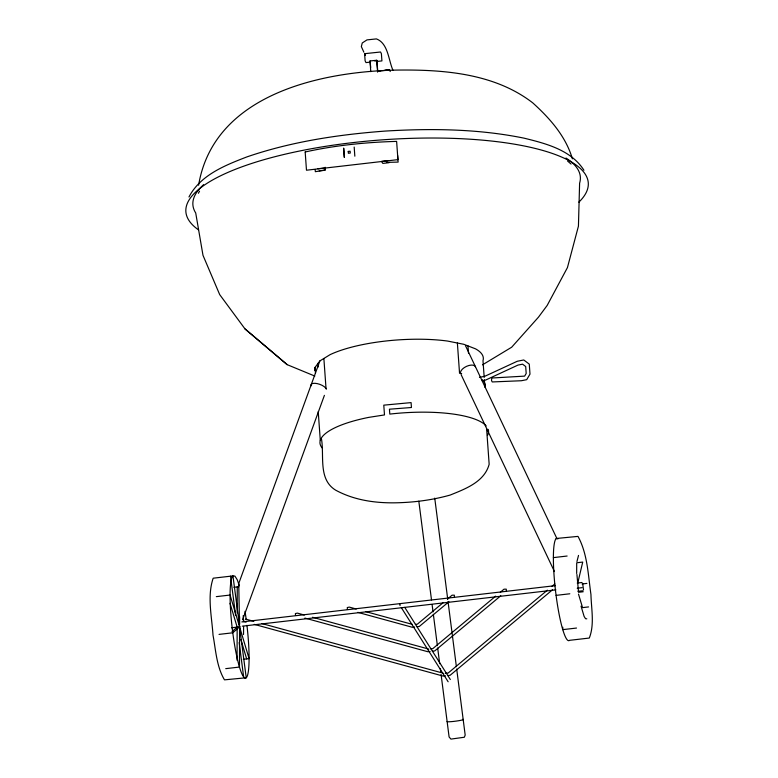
<?xml version="1.0" encoding="UTF-8"?>
<svg xmlns="http://www.w3.org/2000/svg" width="778" height="778" viewBox="0 0 778 778"><rect width="100%" height="100%" fill="white"/><g stroke="black" fill="none" stroke-linecap="round" stroke-linejoin="round"><path stroke-width="1.17" d="M237.057 660.24L237.154 628.303M237.193 612.918L237.261 586.894M239.595 623.937L239.614 616.711M562.776 627.233L562.776 629.635L576.517 628.05M576.663 573.474L576.702 562.776L582.722 562.076L577.791 582.907M243.524 634.527L243.611 626.416M198.594 185.222C213.746 94.838 319.573 71.586 396.556 70.088C443.227 69.446 494.448 73.249 532.745 102.861C549.822 118.314 565.8 136.267 572.384 158.838M239.507 626.212L239.643 627.632M239.731 627.058L232.943 575.915L213.172 578.2C207.036 596.327 211.811 616.409 213.007 635.091C215.788 650.107 216.517 666.464 224.472 679.855L246.227 677.764L239.819 628.663M576.955 561.521L578.521 555.414M484.198 377.427L482.992 360.681A84.501 24.137 -4.1 0 0 475.514 348.836L463.727 344.275L447.535 341.056A84.501 24.137 -4.1 0 0 330.076 354.661L319.875 360.924L238.739 583.519L239.517 624.948M242.697 619.541L324.407 395.35M198.429 193.265L199.528 191.164M188.976 196.98C200.393 175.011 225.066 165.335 246.879 156.913C291.39 141.625 338.284 134.584 385.081 131.083C431.43 128.292 478.382 128.837 524.032 138.153C545.913 143.522 571.091 149.959 583.947 170.256M314.798 370.591A84.501 24.137 -4.1 0 1 315.061 367.401L319.875 360.924M232.048 631.59L237.154 627.117L230.025 603.271M239.673 626.767L232.778 632.796L219.036 634.391M442.935 602.833L417.339 624.209L415.374 624.433M447.506 599.021L452.076 595.199L454.323 595.16L454.459 597.115M448.906 601.744L419.293 626.475L416.979 626.737M495.683 596.133L432.782 648.648L430.817 648.881M500.303 592.272L504.008 589.189L506.245 589.14L506.39 591.095M500.808 595.754L434.737 650.914L432.422 651.186M547.391 590.171L448.167 673.019L445.22 673.359M552.03 586.301L554.811 583.977M552.536 589.773L450.122 675.285L447.807 675.547M482.477 364.843L511.681 347.212L538.473 317.161L547.177 305.433L567.444 267.583L578.433 226.145L579.61 183.151A194.228 55.491 -4.1 0 0 565.966 158.031M479.452 377.34L484.889 376.251L517.263 361.264L523.769 359.971L529.273 364.114L529.993 374.101L526.706 379.674L521.357 380.734L492.221 381.949L491.54 380.549L491.677 378.555L492.484 377.972L524.635 376.124L526.191 373.479L525.695 366.526L522.573 364.172L517.983 365.086L485.618 380.072L482.214 380.753M317.939 168.738L324.173 168.019M387.775 160.657L381.541 161.377L382.825 163.409L389.058 162.69M319.223 170.771L325.457 170.051L325.282 167.678M556.241 538.483L577.996 536.392C587.614 553.975 588.119 575.059 590.949 594.538C591.27 608.853 594.674 624.364 589.306 638.048L569.525 640.333A51.611 7.479 83.4 0 1 556.085 595.374A51.611 7.479 83.4 0 1 556.241 538.483L558.225 538.677M233.867 587.283L238.885 586.7M216.333 596.638L230.074 595.044L239.702 627.224M553.372 557.622L567.123 556.027M241.832 621.943L555.404 585.64M577.227 583.053L582.051 582.498M582.07 583.967L586.894 583.412M242.298 626.173L555.871 589.87M231.494 627.768L239.585 626.835L239.478 667.057L225.727 668.652M577.218 588.226L582.041 587.662M577.821 591.329L582.644 590.774M578.433 592.301L583.257 591.747M556.085 595.374L569.827 593.779M414.664 627.01L412.35 627.282L357.861 612.364M588.576 606.918L582.547 607.618L578.501 594.091M243.271 659.306L249.096 658.626L240.052 628.391M430.098 651.458L427.793 651.721L304.898 618.082M445.483 675.819L443.178 676.092L254.28 624.374M370.542 62.114L365.991 62.59L365.125 60.849L364.61 53.682L380.539 52L381.405 53.74L381.92 60.908L377.369 61.394M370.785 71.654L370.017 60.966L376.756 60.256L377.797 71.411M374.792 61.054L377.038 60.81M378.011 70.973L380.286 70.74M384.828 70.253L389.379 69.777L390.245 71.518M378.03 71.129L388.358 70.039M586.797 618.831L585.562 618.714L584.122 616.439L581.059 606.188M386.88 162.369L398.122 162.096L397.626 155.406M461.665 373.673L459.545 373.255L457.376 343.01M356.275 609.018L349.273 607.103L347.28 607.55L347.426 609.505M365.602 611.576L412.243 624.345M304.373 615.028L297.391 613.122L295.397 613.56L295.533 615.515M312.513 617.255L428.843 649.105M245.634 619.103L253.813 621.34M261.991 623.577L443.061 673.155M246.111 622.137L243.786 621.505L243.64 619.551M203.622 184.639A194.228 55.491 -4.1 0 0 195.716 212.978L202.99 255.32L219.688 294.599L245.002 328.919L287.17 364.658L314.808 376.066M567.58 161.046L571.071 164.061M245.002 328.919L287.17 364.658M404.735 607.355L450.326 679.534M401.322 607.628L448.138 681.761M370.017 60.966L370.717 67.414M364.61 53.682L365.475 55.423M465.497 345.724L557.067 538.901M461.121 374.665L554.471 571.587M363.871 52.194L361.342 46.612L362.256 42.975L366.983 39.892L376.406 38.9C388.164 43.257 388.455 60.062 392.919 70.185M239.284 585.464L237.232 579.756L234.927 576.099L232.943 575.915A51.611 7.479 83.4 0 0 232.593 631.318A51.611 7.479 83.4 0 0 245.829 678.017A51.611 7.479 83.4 0 0 246.937 625.317M240.888 639.604L246.665 658.908M582.664 583.471L583.519 590.006M230.512 576.197L235.608 615.272M239.167 642.511L243.64 676.86M434.737 498.124L447.729 599.235M448.04 601.647L456.385 666.639M456.696 669.051L465.176 735.093L464.33 737.243L450.929 739.1L449.101 736.961L441.087 674.526M418.817 501.188L431.498 599.896M432.111 604.71L433.045 611.926M433.356 614.338L437.372 645.633M437.683 648.045L439.687 663.692M440.309 668.506L440.776 672.114M578.424 590.833L576.916 574.485M315.119 169.458L315.343 171.685L323.697 170.382L325.36 169.487L325.165 167.26M484.373 379.82L484.879 387.006M486.59 428.493L489.158 464.281C484.431 481.913 465.409 488.885 450.17 495.061C434.357 499.505 418.029 501.907 401.633 502.617C378.974 503.687 355.789 501.12 335.59 490.13C317.881 479.219 324.494 455.791 321.431 438.704M467.986 345.918L468.512 353.183M376.756 60.256L377.602 72.13M399.902 603.64L400.038 605.595M354.185 147.071L354.836 156.193M323.872 358.464L326.04 388.708M318.134 363.268L318.397 366.895M315.061 367.401L315.489 373.382M318.231 411.65L320.293 440.348M243.232 615.583L243.446 621.603M488.253 429.398A84.501 24.137 -4.1 0 1 487.427 435.466M322.316 448.07A84.501 24.137 -4.1 0 1 368.801 417.368L384.488 414.927L383.787 405.153L411.085 402.615L411.445 407.507L389.447 409.209L389.797 414.1A84.501 24.137 -4.1 0 1 486.192 425.897M482.243 379.752A84.501 24.137 -4.1 0 1 485.219 387.133M311.112 385.82A8.179 3.287 20 0 1 317.307 383.632A8.179 3.287 20 0 1 326.371 389.107M245.002 611.333A51.611 7.479 83.4 0 1 246.227 619.677M460.595 373.566A8.179 4.104 -25.4 0 1 466.508 366.36A8.179 4.104 -25.4 0 1 475.484 366.788M462.657 719.31A8.179 0.69 -7.3 0 1 456.171 721.099A8.179 0.69 -7.3 0 1 447.117 721.469M198.419 229.811A201.716 57.63 -4.1 0 1 382.251 139.855A201.716 57.63 -4.1 0 1 578.871 202.154M305.18 151.982L306.483 170.217L397.928 159.636L396.624 141.392C366.03 142.218 335.046 145.369 305.18 151.982M348.243 151.428L348.369 153.276L350.265 153.052L350.139 151.214L348.243 151.428M343.691 148.287L344.323 157.409L343.672 148.287"/></g></svg>
